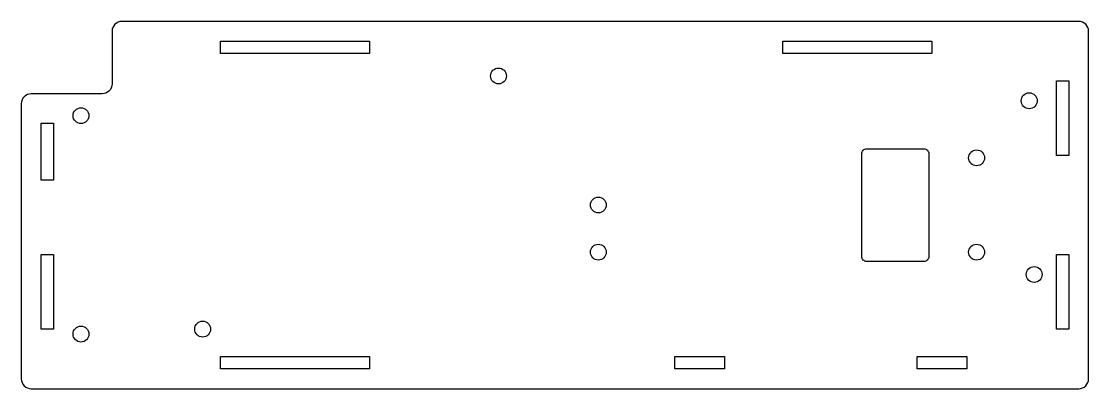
# Model space of a CAD drawing. Header units: millimetres. Extents: x -368 to -153, y -37 to 37.
import ezdxf

# ---------------------------------------------------------------- set-up
doc = ezdxf.new("R2010")
doc.units = ezdxf.units.MM
doc.layers.get('0').update_dxf_attribs({"linetype": 'CONTINUOUS'})

msp = doc.modelspace()

# ---------------------------------------------------------------- linework, layer by layer
for points in [[(-154.84, -37, 0.414214), (-152.84, -35), (-152.84, 35, 0.414214), (-154.84, 37), (-347.5, 37, 0.414214), (-349.5, 35), (-349.5, 24.4, -0.414214), (-351.5, 22.4), (-365.76, 22.4, 0.414214), (-367.76, 20.4), (-367.76, -35, 0.414214), (-365.76, -37)], [(-186.02, -11.38), (-197.52, -11.38, -0.414214), (-198.52, -10.38), (-198.52, 10.32, -0.414214), (-197.52, 11.32), (-186.02, 11.32, -0.414214), (-185.02, 10.32), (-185.02, -10.38, -0.414214)]]:
    msp.add_lwpolyline(points, format="xyb", close=True)
for points in [[(-297.65, 30.5), (-327.65, 30.5), (-327.65, 33), (-297.65, 33)], [(-184.4, 33), (-184.4, 30.5), (-214.4, 30.5), (-214.4, 33)], [(-156.84, 10), (-159.34, 10), (-159.34, 25), (-156.84, 25)], [(-363.76, 16.5), (-361.26, 16.5), (-361.26, 5), (-363.76, 5)], [(-363.76, -10), (-361.26, -10), (-361.26, -25), (-363.76, -25)], [(-156.84, -25), (-159.34, -25), (-159.34, -10), (-156.84, -10)], [(-297.65, -30.5), (-297.65, -33), (-327.65, -33), (-327.65, -30.5)], [(-226.14, -30.5), (-226.14, -33), (-236.14, -33), (-236.14, -30.5)], [(-177.39, -30.5), (-177.39, -33), (-187.39, -33), (-187.39, -30.5)]]:
    msp.add_lwpolyline(points, close=True)
for centre in [(-271.67, 26, 0), (-164.8, 21, 0), (-355.75, 18, 0), (-175.4, 9.5, 0), (-251.57, 0, 0), (-251.57, -9.5, 0), (-175.4, -9.5, 0), (-163.8, -14, 0), (-331.25, -25, 0), (-355.75, -26, 0)]:
    msp.add_circle(centre, 1.6)

doc.saveas('drawing.dxf')
